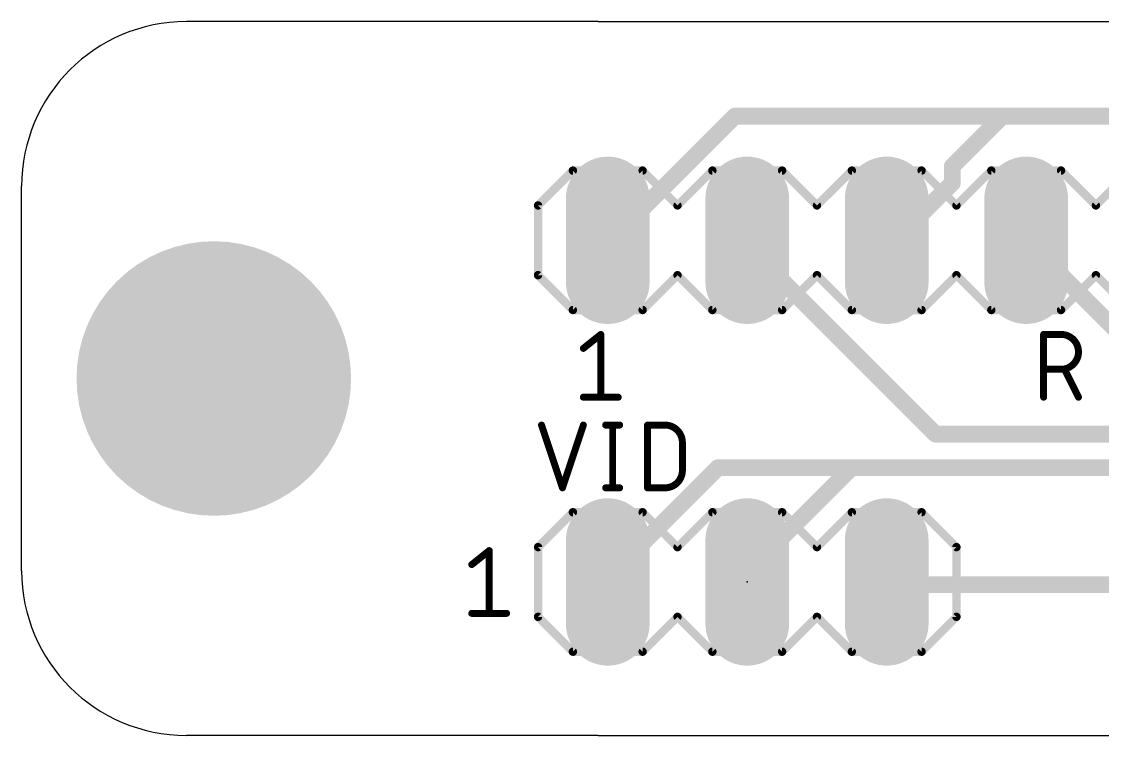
# Model space of a CAD drawing. Extents: x 0 to 88.5, y 0 to 67.
# Drawn here: x 0 to 19.68, y 0 to 13 of the extents above; entities that cross this region are included whole.
import ezdxf

# ---------------------------------------------------------------- set-up
doc = ezdxf.new("R2010")
doc.units = 0
for name, color, linetype in [('1', 12, 'CONTINUOUS'), ('16', 132, 'CONTINUOUS'), ('17', 110, 'CONTINUOUS'), ('18', 110, 'CONTINUOUS'), ('20', 31, 'CONTINUOUS'), ('21', 253, 'CONTINUOUS'), ('23', 53, 'CONTINUOUS'), ('25', 253, 'CONTINUOUS'), ('51', 253, 'CONTINUOUS')]:
    doc.layers.add(name, color=color, linetype=linetype)

# ---------------------------------------------------------------- blocks, each defined once
blk = doc.blocks.new('RECT')
blk.add_solid([(-0.5, -0.5), (0.5, -0.5), (-0.5, 0.5), (0.5, 0.5)])
blk = doc.blocks.new('LONGP100')
at = {"const_width": 1}
blk.add_lwpolyline([(-0.5, 0), (0.5, 0)], dxfattribs=at)
at = {"const_width": 0.5}
for points in [[(-0.5, 0.25, 1), (-0.5, -0.25)], [(0.5, -0.25, 1), (0.5, 0.25)]]:
    blk.add_lwpolyline(points, format="xyb", dxfattribs=at)
blk = doc.blocks.new('ROUNDV')
at = {"const_width": 0.5}
blk.add_lwpolyline([(0, -0.25, 1), (0, 0.25, 1), (0, -0.25)], format="xyb", dxfattribs=at)

msp = doc.modelspace()

# ---------------------------------------------------------------- linework, layer by layer
at = {"layer": '1', "const_width": 0.3048}
for points in [[(12.9864, 11.2776), (10.8528, 9.144)], [(21.216, 11.2776), (12.9864, 11.2776)], [(10.8528, 9.144), (10.675, 9.017)], [(13.2912, 8.8392), (13.215, 9.017)], [(18.4728, 8.8392), (18.295, 9.017)], [(16.644, 5.4864), (13.2912, 8.8392)], [(25.1784, 2.1336), (18.4728, 8.8392)], [(20.6064, 5.4864), (16.644, 5.4864)], [(12.6816, 4.8768), (10.8528, 3.048)], [(19.9968, 4.8768), (12.6816, 4.8768)], [(10.8528, 3.048), (10.675, 2.794)]]:
    msp.add_lwpolyline(points, dxfattribs=at)
at = {"layer": '1', "const_width": 0.1524}
for points in [[(12.9864, 11.3538, 1), (12.9864, 11.2014)], [(13.0403, 11.2237, 1), (12.9325, 11.3315)], [(10.7989, 9.1979, 1), (10.9067, 9.0901)], [(10.8971, 9.082, 1), (10.8085, 9.206)], [(10.6307, 9.079, 1), (10.7193, 8.955)], [(13.285, 9.047, 1), (13.145, 8.987)], [(18.3489, 9.0709, 1), (18.2411, 8.9631)], [(13.3451, 8.8931, 1), (13.2373, 8.7853)], [(13.2212, 8.8092, 1), (13.3612, 8.8692)], [(18.5267, 8.8931, 1), (18.4189, 8.7853)], [(18.4189, 8.7853, 1), (18.5267, 8.8931)], [(16.644, 5.5626, 1), (16.644, 5.4102)], [(16.5901, 5.4325, 1), (16.6979, 5.5403)], [(12.6816, 4.953, 1), (12.6816, 4.8006)], [(12.7355, 4.8229, 1), (12.6277, 4.9307)], [(10.7989, 3.1019, 1), (10.9067, 2.9941)], [(10.9152, 3.0043, 1), (10.7904, 3.0917)], [(10.6126, 2.8377, 1), (10.7374, 2.7503)]]:
    msp.add_lwpolyline(points, format="xyb", dxfattribs=at)
at = {"layer": '16', "const_width": 0.3048}
for points in [[(17.8632, 11.2776), (16.9488, 10.3632)], [(27.0072, 11.2776), (17.8632, 11.2776)], [(16.9488, 10.3632), (16.9488, 10.0584)], [(16.9488, 10.0584), (16.0344, 9.144)], [(16.0344, 9.144), (15.755, 9.017)], [(15.12, 4.8768), (13.2912, 3.048)], [(28.836, 4.8768), (15.12, 4.8768)], [(13.2912, 3.048), (13.215, 2.794)], [(16.0344, 2.7432), (15.755, 2.794)], [(20.9112, 2.7432), (16.0344, 2.7432)]]:
    msp.add_lwpolyline(points, dxfattribs=at)
at = {"layer": '16', "const_width": 0.1524}
for points in [[(17.8632, 11.3538, 1), (17.8632, 11.2014)], [(17.9171, 11.2237, 1), (17.8093, 11.3315)], [(17.025, 10.3632, 1), (16.8726, 10.3632)], [(16.8949, 10.4171, 1), (17.0027, 10.3093)], [(16.8726, 10.0584, 1), (17.025, 10.0584)], [(17.0027, 10.0045, 1), (16.8949, 10.1123)], [(15.9805, 9.1979, 1), (16.0883, 9.0901)], [(16.0659, 9.0746, 1), (16.0029, 9.2134)], [(15.7235, 9.0864, 1), (15.7865, 8.9476)], [(15.12, 4.953, 1), (15.12, 4.8006)], [(15.1739, 4.8229, 1), (15.0661, 4.9307)], [(13.2373, 3.1019, 1), (13.3451, 2.9941)], [(13.3642, 3.0261, 1), (13.2182, 3.0699)], [(13.142, 2.8159, 1), (13.288, 2.7721)], [(15.7686, 2.869, 1), (15.7414, 2.719)], [(16.0344, 2.8194, 1), (16.0344, 2.667)], [(16.0208, 2.6682, 1), (16.048, 2.8182)]]:
    msp.add_lwpolyline(points, format="xyb", dxfattribs=at)
at = {"layer": '20'}
for p, q in [((10.5, 13), (3, 13)), ((10.5, 13), (65.5, 13)), ((0, 3), (0, 10)), ((10.5, 0), (3, 0)), ((10.5, 0), (85.5, 0))]:
    msp.add_line(p, q, dxfattribs=at)
for centre, start, end in [((3, 10), 90, 180), ((3, 3), 180, 270)]:
    msp.add_arc(centre, 3, start, end, dxfattribs=at)
at = {"layer": '21'}
for points, const_width in [([(10.04, 10.287), (9.405, 9.652)], 0.1524), ([(10.04, 10.287), (11.31, 10.287)], 0.1524), ([(11.31, 10.287), (11.945, 9.652)], 0.1524), ([(11.945, 9.652), (12.58, 10.287)], 0.1524), ([(12.58, 10.287), (13.85, 10.287)], 0.1524), ([(13.85, 10.287), (14.485, 9.652)], 0.1524), ([(14.485, 9.652), (15.12, 10.287)], 0.1524), ([(15.12, 10.287), (16.39, 10.287)], 0.1524), ([(16.39, 10.287), (17.025, 9.652)], 0.1524), ([(17.66, 10.287), (17.025, 9.652)], 0.1524), ([(17.66, 10.287), (18.93, 10.287)], 0.1524), ([(18.93, 10.287), (19.565, 9.652)], 0.1524), ([(20.2, 10.287), (19.565, 9.652)], 0.1524), ([(9.405, 9.652), (9.405, 8.382)], 0.1524), ([(9.405, 8.382), (10.04, 7.747)], 0.1524), ([(11.945, 8.382), (11.31, 7.747)], 0.1524), ([(12.58, 7.747), (11.945, 8.382)], 0.1524), ([(14.485, 8.382), (13.85, 7.747)], 0.1524), ([(15.12, 7.747), (14.485, 8.382)], 0.1524), ([(17.025, 8.382), (16.39, 7.747)], 0.1524), ([(17.025, 8.382), (17.66, 7.747)], 0.1524), ([(19.565, 8.382), (18.93, 7.747)], 0.1524), ([(19.565, 8.382), (20.2, 7.747)], 0.1524), ([(11.31, 7.747), (10.04, 7.747)], 0.1524), ([(13.85, 7.747), (12.58, 7.747)], 0.1524), ([(16.39, 7.747), (15.12, 7.747)], 0.1524), ([(18.93, 7.747), (17.66, 7.747)], 0.1524), ([(10.2305, 7.0485), (10.548, 7.3025)], 0.127), ([(10.548, 7.3025), (10.548, 6.1595)], 0.127), ([(10.2305, 6.1595), (10.8655, 6.1595)], 0.127), ([(10.04, 4.064), (9.405, 3.429)], 0.1524), ([(10.04, 4.064), (11.31, 4.064)], 0.1524), ([(11.31, 4.064), (11.945, 3.429)], 0.1524), ([(11.945, 3.429), (12.58, 4.064)], 0.1524), ([(12.58, 4.064), (13.85, 4.064)], 0.1524), ([(13.85, 4.064), (14.485, 3.429)], 0.1524), ([(14.485, 3.429), (15.12, 4.064)], 0.1524), ([(15.12, 4.064), (16.39, 4.064)], 0.1524), ([(16.39, 4.064), (17.025, 3.429)], 0.1524), ([(8.1985, 3.1115), (8.516, 3.3655)], 0.127), ([(8.516, 3.3655), (8.516, 2.2225)], 0.127), ([(9.405, 3.429), (9.405, 2.159)], 0.1524), ([(17.025, 3.429), (17.025, 2.159)], 0.1524), ([(8.1985, 2.2225), (8.8335, 2.2225)], 0.127), ([(9.405, 2.159), (10.04, 1.524)], 0.1524), ([(11.945, 2.159), (11.31, 1.524)], 0.1524), ([(12.58, 1.524), (11.945, 2.159)], 0.1524), ([(14.485, 2.159), (13.85, 1.524)], 0.1524), ([(15.12, 1.524), (14.485, 2.159)], 0.1524), ([(17.025, 2.159), (16.39, 1.524)], 0.1524), ([(11.31, 1.524), (10.04, 1.524)], 0.1524), ([(13.85, 1.524), (12.58, 1.524)], 0.1524), ([(16.39, 1.524), (15.12, 1.524)], 0.1524)]:
    msp.add_lwpolyline(points, dxfattribs=dict(at, const_width=const_width))
for points, const_width in [([(10.04, 10.3251, 1), (10.04, 10.2489)], 0.0762), ([(10.0669, 10.2601, 1), (10.0131, 10.3139)], 0.0762), ([(11.3369, 10.3139, 1), (11.2831, 10.2601)], 0.0762), ([(11.31, 10.2489, 1), (11.31, 10.3251)], 0.0762), ([(12.58, 10.3251, 1), (12.58, 10.2489)], 0.0762), ([(12.6069, 10.2601, 1), (12.5531, 10.3139)], 0.0762), ([(13.8769, 10.3139, 1), (13.8231, 10.2601)], 0.0762), ([(13.85, 10.2489, 1), (13.85, 10.3251)], 0.0762), ([(15.12, 10.3251, 1), (15.12, 10.2489)], 0.0762), ([(15.1469, 10.2601, 1), (15.0931, 10.3139)], 0.0762), ([(16.4169, 10.3139, 1), (16.3631, 10.2601)], 0.0762), ([(16.39, 10.2489, 1), (16.39, 10.3251)], 0.0762), ([(17.66, 10.3251, 1), (17.66, 10.2489)], 0.0762), ([(17.6869, 10.2601, 1), (17.6331, 10.3139)], 0.0762), ([(18.9569, 10.3139, 1), (18.9031, 10.2601)], 0.0762), ([(18.93, 10.2489, 1), (18.93, 10.3251)], 0.0762), ([(9.4431, 9.652, 1), (9.3669, 9.652)], 0.0762), ([(9.3781, 9.6789, 1), (9.4319, 9.6251)], 0.0762), ([(11.9181, 9.6789, 1), (11.9719, 9.6251)], 0.0762), ([(11.9181, 9.6251, 1), (11.9719, 9.6789)], 0.0762), ([(14.4581, 9.6789, 1), (14.5119, 9.6251)], 0.0762), ([(14.4581, 9.6251, 1), (14.5119, 9.6789)], 0.0762), ([(16.9981, 9.6789, 1), (17.0519, 9.6251)], 0.0762), ([(16.9981, 9.6251, 1), (17.0519, 9.6789)], 0.0762), ([(19.5381, 9.6789, 1), (19.5919, 9.6251)], 0.0762), ([(19.5381, 9.6251, 1), (19.5919, 9.6789)], 0.0762), ([(9.3669, 8.382, 1), (9.4431, 8.382)], 0.0762), ([(9.4319, 8.4089, 1), (9.3781, 8.3551)], 0.0762), ([(11.9719, 8.4089, 1), (11.9181, 8.3551)], 0.0762), ([(11.9719, 8.3551, 1), (11.9181, 8.4089)], 0.0762), ([(14.5119, 8.4089, 1), (14.4581, 8.3551)], 0.0762), ([(14.5119, 8.3551, 1), (14.4581, 8.4089)], 0.0762), ([(17.0519, 8.4089, 1), (16.9981, 8.3551)], 0.0762), ([(17.0519, 8.3551, 1), (16.9981, 8.4089)], 0.0762), ([(19.5919, 8.4089, 1), (19.5381, 8.3551)], 0.0762), ([(19.5919, 8.3551, 1), (19.5381, 8.4089)], 0.0762), ([(10.04, 7.7851, 1), (10.04, 7.7089)], 0.0762), ([(10.0131, 7.7201, 1), (10.0669, 7.7739)], 0.0762), ([(11.2831, 7.7739, 1), (11.3369, 7.7201)], 0.0762), ([(11.31, 7.7089, 1), (11.31, 7.7851)], 0.0762), ([(12.58, 7.7851, 1), (12.58, 7.7089)], 0.0762), ([(12.5531, 7.7201, 1), (12.6069, 7.7739)], 0.0762), ([(13.8231, 7.7739, 1), (13.8769, 7.7201)], 0.0762), ([(13.85, 7.7089, 1), (13.85, 7.7851)], 0.0762), ([(15.12, 7.7851, 1), (15.12, 7.7089)], 0.0762), ([(15.0931, 7.7201, 1), (15.1469, 7.7739)], 0.0762), ([(16.3631, 7.7739, 1), (16.4169, 7.7201)], 0.0762), ([(16.39, 7.7089, 1), (16.39, 7.7851)], 0.0762), ([(17.66, 7.7851, 1), (17.66, 7.7089)], 0.0762), ([(17.6331, 7.7201, 1), (17.6869, 7.7739)], 0.0762), ([(18.9031, 7.7739, 1), (18.9569, 7.7201)], 0.0762), ([(18.93, 7.7089, 1), (18.93, 7.7851)], 0.0762), ([(10.5798, 7.3025, 1), (10.5162, 7.3025)], 0.0635), ([(10.5678, 7.2777, 1), (10.5282, 7.3273)], 0.0635), ([(10.2107, 7.0733, 1), (10.2503, 7.0237)], 0.0635), ([(10.2305, 6.1913, 1), (10.2305, 6.1278)], 0.0635), ([(10.5162, 6.1595, 1), (10.5798, 6.1595)], 0.0635), ([(10.8655, 6.1278, 1), (10.8655, 6.1913)], 0.0635), ([(10.04, 4.1021, 1), (10.04, 4.0259)], 0.0762), ([(10.0669, 4.0371, 1), (10.0131, 4.0909)], 0.0762), ([(11.3369, 4.0909, 1), (11.2831, 4.0371)], 0.0762), ([(11.31, 4.0259, 1), (11.31, 4.1021)], 0.0762), ([(12.58, 4.1021, 1), (12.58, 4.0259)], 0.0762), ([(12.6069, 4.0371, 1), (12.5531, 4.0909)], 0.0762), ([(13.8769, 4.0909, 1), (13.8231, 4.0371)], 0.0762), ([(13.85, 4.0259, 1), (13.85, 4.1021)], 0.0762), ([(15.12, 4.1021, 1), (15.12, 4.0259)], 0.0762), ([(15.1469, 4.0371, 1), (15.0931, 4.0909)], 0.0762), ([(16.4169, 4.0909, 1), (16.3631, 4.0371)], 0.0762), ([(16.39, 4.0259, 1), (16.39, 4.1021)], 0.0762), ([(8.5478, 3.3655, 1), (8.4842, 3.3655)], 0.0635), ([(8.5358, 3.3407, 1), (8.4962, 3.3903)], 0.0635), ([(9.4431, 3.429, 1), (9.3669, 3.429)], 0.0762), ([(9.3781, 3.4559, 1), (9.4319, 3.4021)], 0.0762), ([(11.9181, 3.4559, 1), (11.9719, 3.4021)], 0.0762), ([(11.9181, 3.4021, 1), (11.9719, 3.4559)], 0.0762), ([(14.4581, 3.4559, 1), (14.5119, 3.4021)], 0.0762), ([(14.4581, 3.4021, 1), (14.5119, 3.4559)], 0.0762), ([(17.0631, 3.429, 1), (16.9869, 3.429)], 0.0762), ([(16.9981, 3.4021, 1), (17.0519, 3.4559)], 0.0762), ([(8.1787, 3.1363, 1), (8.2183, 3.0867)], 0.0635), ([(8.1985, 2.2543, 1), (8.1985, 2.1907)], 0.0635), ([(8.4842, 2.2225, 1), (8.5478, 2.2225)], 0.0635), ([(8.8335, 2.1907, 1), (8.8335, 2.2543)], 0.0635), ([(9.3669, 2.159, 1), (9.4431, 2.159)], 0.0762), ([(9.4319, 2.1859, 1), (9.3781, 2.1321)], 0.0762), ([(11.9719, 2.1859, 1), (11.9181, 2.1321)], 0.0762), ([(11.9719, 2.1321, 1), (11.9181, 2.1859)], 0.0762), ([(14.5119, 2.1859, 1), (14.4581, 2.1321)], 0.0762), ([(14.5119, 2.1321, 1), (14.4581, 2.1859)], 0.0762), ([(16.9869, 2.159, 1), (17.0631, 2.159)], 0.0762), ([(17.0519, 2.1321, 1), (16.9981, 2.1859)], 0.0762), ([(10.04, 1.5621, 1), (10.04, 1.4859)], 0.0762), ([(10.0131, 1.4971, 1), (10.0669, 1.5509)], 0.0762), ([(11.2831, 1.5509, 1), (11.3369, 1.4971)], 0.0762), ([(11.31, 1.4859, 1), (11.31, 1.5621)], 0.0762), ([(12.58, 1.5621, 1), (12.58, 1.4859)], 0.0762), ([(12.5531, 1.4971, 1), (12.6069, 1.5509)], 0.0762), ([(13.8231, 1.5509, 1), (13.8769, 1.4971)], 0.0762), ([(13.85, 1.4859, 1), (13.85, 1.5621)], 0.0762), ([(15.12, 1.5621, 1), (15.12, 1.4859)], 0.0762), ([(15.0931, 1.4971, 1), (15.1469, 1.5509)], 0.0762), ([(16.3631, 1.5509, 1), (16.4169, 1.4971)], 0.0762), ([(16.39, 1.4859, 1), (16.39, 1.5621)], 0.0762)]:
    msp.add_lwpolyline(points, format="xyb", dxfattribs=dict(at, const_width=const_width))
at = {"layer": '23'}
msp.add_point((13.215, 2.794), dxfattribs=at)
at = {"layer": '25', "const_width": 0.127}
for points in [[(18.6125, 6.1595), (18.6125, 7.3025)], [(18.6125, 7.3025), (18.93, 7.3025)], [(18.93, 6.6675), (18.6125, 6.6675)], [(19.2475, 6.1595), (18.9935, 6.6675)], [(9.4685, 5.6515), (9.8495, 4.5085)], [(9.8495, 4.5085), (10.2305, 5.6515)], [(10.6369, 5.6515), (10.8909, 5.6515)], [(10.7639, 5.6515), (10.7639, 4.5085)], [(11.3989, 4.5085), (11.3989, 5.6515)], [(11.3989, 5.6515), (11.7164, 5.6515)], [(12.0339, 5.334), (12.0339, 4.826)], [(10.6369, 4.5085), (10.8909, 4.5085)], [(11.7164, 4.5085), (11.3989, 4.5085)]]:
    msp.add_lwpolyline(points, dxfattribs=at)
at = {"layer": '25'}
for points, const_width in [([(18.6442, 7.3025, 1), (18.5808, 7.3025)], 0.0635), ([(18.6125, 7.3342, 1), (18.6125, 7.2708)], 0.0635), ([(18.93, 6.6675, 1), (18.93, 7.3025)], 0.127), ([(18.93, 7.3342, 1), (18.93, 7.2708)], 0.0635), ([(18.93, 7.2708, 1), (18.93, 7.3342)], 0.0635), ([(18.6125, 6.6993, 1), (18.6125, 6.6358)], 0.0635), ([(18.93, 6.6993, 1), (18.93, 6.6358)], 0.0635), ([(18.93, 6.6358, 1), (18.93, 6.6993)], 0.0635), ([(19.0219, 6.6817, 1), (18.9651, 6.6533)], 0.0635), ([(18.5808, 6.1595, 1), (18.6442, 6.1595)], 0.0635), ([(19.2191, 6.1453, 1), (19.2759, 6.1737)], 0.0635), ([(9.4986, 5.6615, 1), (9.4384, 5.6415)], 0.0635), ([(10.2606, 5.6415, 1), (10.2004, 5.6615)], 0.0635), ([(10.6369, 5.6833, 1), (10.6369, 5.6198)], 0.0635), ([(10.7957, 5.6515, 1), (10.7322, 5.6515)], 0.0635), ([(10.8909, 5.6198, 1), (10.8909, 5.6833)], 0.0635), ([(11.3989, 5.6833, 1), (11.3989, 5.6198)], 0.0635), ([(11.4307, 5.6515, 1), (11.3672, 5.6515)], 0.0635), ([(11.7164, 5.6833, 1), (11.7164, 5.6198)], 0.0635), ([(12.0339, 5.334, 0.4142), (11.7164, 5.6515)], 0.127), ([(11.7164, 5.6198, 1), (11.7164, 5.6833)], 0.0635), ([(12.0657, 5.334, 1), (12.0022, 5.334)], 0.0635), ([(12.0022, 5.334, 1), (12.0657, 5.334)], 0.0635), ([(11.7164, 4.5085, 0.4142), (12.0339, 4.826)], 0.127), ([(12.0657, 4.826, 1), (12.0022, 4.826)], 0.0635), ([(12.0022, 4.826, 1), (12.0657, 4.826)], 0.0635), ([(9.8194, 4.5185, 1), (9.8796, 4.4985)], 0.0635), ([(9.8194, 4.4985, 1), (9.8796, 4.5185)], 0.0635), ([(10.6369, 4.5403, 1), (10.6369, 4.4768)], 0.0635), ([(10.7322, 4.5085, 1), (10.7957, 4.5085)], 0.0635), ([(10.8909, 4.4768, 1), (10.8909, 4.5403)], 0.0635), ([(11.3989, 4.5403, 1), (11.3989, 4.4768)], 0.0635), ([(11.3672, 4.5085, 1), (11.4307, 4.5085)], 0.0635), ([(11.7164, 4.5403, 1), (11.7164, 4.4768)], 0.0635), ([(11.7164, 4.4768, 1), (11.7164, 4.5403)], 0.0635)]:
    msp.add_lwpolyline(points, format="xyb", dxfattribs=dict(at, const_width=const_width))

# ---------------------------------------------------------------- block references
at = {"layer": '17', "xscale": 1.524, "yscale": 1.524, "rotation": 90}
for p in [(10.675, 9.017), (10.675, 9.017), (13.215, 9.017), (13.215, 9.017), (15.755, 9.017), (15.755, 9.017), (18.295, 9.017), (18.295, 9.017), (10.675, 2.794), (10.675, 2.794), (13.215, 2.794), (13.215, 2.794), (15.755, 2.794), (15.755, 2.794)]:
    msp.add_blockref('LONGP100', p, dxfattribs=at)
at = {"layer": '18', "xscale": 5, "yscale": 5}
msp.add_blockref('ROUNDV', (3.5, 6.5), dxfattribs=at)
msp.add_blockref('ROUNDV', (3.5, 6.5), dxfattribs=at)
at = {"layer": '51', "xscale": 0.508, "yscale": 0.508}
for p in [(10.675, 9.017), (13.215, 9.017), (15.755, 9.017), (18.295, 9.017), (10.675, 2.794), (13.215, 2.794), (15.755, 2.794)]:
    msp.add_blockref('RECT', p, dxfattribs=at)

doc.saveas('drawing.dxf')
